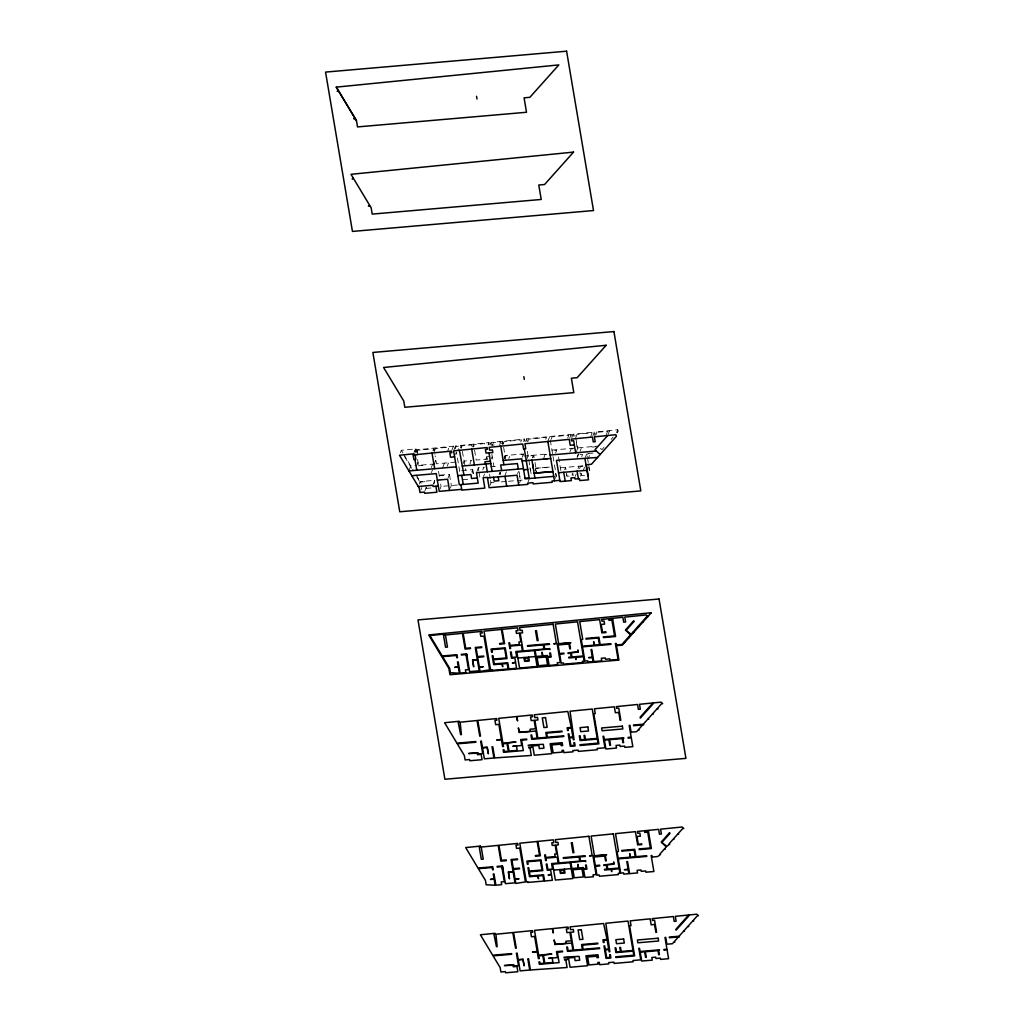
<?xml version="1.0" encoding="UTF-8"?>
<svg xmlns="http://www.w3.org/2000/svg" width="1024" height="1024" viewBox="0 0 1024 1024"><rect width="100%" height="100%" fill="white"/><g stroke="black" fill="none" stroke-linecap="round" stroke-linejoin="round"><path stroke-width="0.75" stroke-dasharray="5 3.75" d="M400.384 452.787L401.306 450.33L415.923 448.87L415.181 452.339M413.99 452.442L414.912 449.984L416.102 449.882M415.014 451.328L415.923 448.87M409.152 470.285L410.739 466.01L416.934 465.472M415.923 452.275L416.845 449.818L453.376 446.17L453.645 447.795L451.648 447.962M416.845 452.621L417.728 450.24L430.912 448.934M417.178 464.653L418.086 462.195M419.187 484.045L420.109 481.574L434.726 480.32L434.022 484.019M432.934 450.573L433.843 448.115L434.906 454.387M434.611 450.842L435.494 448.474L449.152 447.104L447.834 450.662M420.89 490.01L421.811 487.552M431.347 467.546L432.448 464.576M434.01 464.832L435.661 460.365L436.096 462.95M431.45 472.614L432.525 469.696M424.922 490.854L426.291 487.168L425.574 490.829M433.357 484.006L434.726 480.32M442.573 468.019L444.25 463.514L448.371 463.155L447.258 466.163M452.006 449.856L453.376 446.17M454.054 449.651L455.437 445.965L488.96 442.611L489.254 444.352L487.245 444.531M440.128 488.896L441.05 486.438L439.872 479.424M455.181 448.896L456.102 446.413L459.405 446.08L458.022 449.818M455.526 454.413L456.435 451.955L460.134 473.856M448.09 478.016L449.459 474.33L439.155 475.226M460.326 447.846L461.248 445.389L465.805 470.208M461.133 448.307L462.067 445.824L471.706 444.864L470.31 448.589M450.432 488L451.354 485.542L449.459 474.33M463.219 463.565L464.128 461.107L471.693 460.454M472.627 446.618L473.536 444.16L476.224 460.058L487.808 459.059M473.088 447.117L474.01 444.621L484.595 443.571L483.2 447.296M469.939 463.936L471.04 460.966M471.808 472.064L472.73 469.606L459.61 470.746M476.89 471.488L478.272 467.802L484.467 467.264M488.051 445.082L488.96 442.611M490.074 444.877L490.995 442.419L524.544 439.066L524.954 441.549M485.837 459.302L486.746 456.832L492.25 456.358L491.328 458.816M482.778 469.926L483.635 467.61M492.429 445.184L493.35 442.701L500.787 441.958L499.392 445.683M483.571 476.506L484.48 474.048M501.683 443.712L502.605 441.254L505.741 459.827M503.142 444.109L504.064 441.626L521.574 439.885L520.192 443.61M490.048 485.248L490.97 482.79L490.483 479.949M504.102 457.997L505.011 455.539L523.597 453.926L522.688 456.384M504.282 458.918L505.395 455.923L509.939 455.526L508.826 458.522M499.11 474.406L500.019 471.949L500.454 474.496M499.814 474.534L500.659 472.282M505.114 475.174L506.381 471.782M523.622 441.523L524.544 439.066M525.824 441.306L526.733 438.848L571.059 434.419L571.558 437.389M522.15 457.37L523.264 454.374L518.707 454.758M527.795 441.651L528.717 439.168L546.47 437.389L545.088 441.126M517.517 473.997L518.426 471.539M526.259 460.621L528.09 455.706L547.968 453.99M519.654 482.714L520.563 480.218M532.506 457.856L533.363 455.565L527.962 456.026M532.838 457.677L533.747 455.219L534.733 461.018M528.141 481.882L529.05 479.424M535.04 470.72L535.949 468.25L550.054 467.034L535.949 468.262M547.853 441.472L549.683 436.557L552.934 455.872M543.91 457.664L545.011 454.694L547.52 454.477M551.13 439.322L552.051 436.838L568.794 435.162L567.398 438.899M555.571 453.133L556.659 450.227L551.757 450.65M569.677 438.118L571.059 434.419M555.392 478.336L556.314 475.878L553.037 456.499M571.699 437.914L573.082 434.227L594.266 432.102L594.88 435.75L596.198 431.91L617.728 429.76L616.934 432.909M569.933 451.891L571.008 448.986L575.91 448.55M576.09 436.838L577.011 434.342L592.166 432.832L590.784 436.57M564.646 469.837L565.568 467.366L567.066 476.224L573.184 475.686L572.749 473.062L571.366 476.762M576.026 452.774L577.69 448.307L581.325 448L580.224 450.97M577.037 457.357L578.406 453.67M577.523 457.024L578.522 454.349M581.722 456.653L582.554 454.4L578.368 454.771M577.997 468.672L578.918 466.214M575.27 476.416L576.192 473.958M579.546 468.698L580.403 466.394L583.424 466.125M592.896 435.802L594.266 432.102M585.395 457.331L586.573 454.157L590.08 453.85L588.442 458.253M580.403 476.173L581.312 473.702L580.198 473.805L579.43 469.248M583.219 470.605L584.499 467.149M606.195 435.021L607.578 431.296L597.184 432.333M608.205 434.266L609.574 430.579L606.4 434.138M616.819 432.23L617.728 429.76M617.152 432.883L617.856 430.451M603.981 447.36L601.946 449.626L599.475 447.68M611.098 439.398L613.133 437.12M457.421 484.992L441.05 486.438M575.475 435.827L573.376 436.006L573.082 434.227M494.221 445.005L491.469 445.235L490.995 442.419M551.962 450.099L597.53 446.144M592.115 447.053L595.763 446.746M434.995 463.91L418.483 465.344L416.794 454.541M455.693 462.118L436.493 463.782L435.162 455.949M523.955 456.064L528.09 455.706M418.445 465.779L422.758 465.408M593.05 453.094L586.765 453.632L587.29 456.704M490.33 466.752L498.944 466.01M439.219 475.789L443.712 475.405M560.384 467.814L584.026 465.766M420.608 482.022L424.986 481.651M462.694 479.693L469.581 479.091M426.496 488.371L431.091 487.974M490.97 482.79L493.888 482.534M501.197 481.894L507.046 481.395M508.506 481.267L523.622 479.987M584.55 475.405L581.645 475.648L581.312 473.702M401.306 450.33L402.88 452.941M403.661 454.246L413.619 470.797M416.051 474.842L421.069 483.187M404.557 456.538L411.699 468.416M416.845 476.954L419.264 480.973M416.845 449.818L417.664 454.464M596.198 431.91L596.621 434.355M587.507 458.035L588.25 462.426M588.749 465.357L589.901 472.166M588.826 467.392L589.338 470.451M575.731 437.338L577.51 447.885M576.307 442.547L577.088 447.13M566.477 473.958L566.835 476.134M558.554 456.947L561.382 473.715M555.622 473.446L556.122 476.39M534.976 462.451L536.768 473.101M535.77 469.581L536.397 473.344M526.733 438.848L527.155 441.344M527.347 451.302L531.098 473.587M529.907 467.738L530.432 470.848M519.13 471.718L520.563 480.256M519.654 476.019L520.09 478.566M502.438 442.47L502.81 444.698M491.866 454.106L493.939 466.445M486.746 456.832L487.13 459.11M489.536 474.291L490.253 478.541M478.272 467.802L478.771 470.771M479.014 472.256L480.026 478.195M472.73 469.606L473.395 473.574M472.563 470.694L473.062 473.651M438.49 471.296L439.629 478.029M433.677 448.576L434.355 452.621M618.061 430.426L618.227 431.437"/><path stroke-width="1.5" d="M607.744 435.494L595.021 449.728L600.115 454.554M336.282 87.13L558.835 64.909L529.856 97.331L524.07 97.83L526.502 112.269L357.504 126.912L356.442 120.627L336.282 87.13L338.432 90.701L337.165 91.302L338.752 91.238L354.957 118.157L353.728 118.746L355.328 118.771L356.442 120.627M411.789 475.725L436.224 473.6L439.219 491.354L461.67 489.357M574.349 444.915L570.227 445.274L569.229 439.347L524.902 443.763L525.747 448.768L523.546 448.96L522.714 443.981L489.165 447.334L489.638 450.163L492.39 449.92L492.826 452.518L486.042 453.107L485.414 449.446L487.424 449.28L487.142 447.539L453.606 450.88L459.315 484.749L478.195 483.11L476.442 472.717L523.418 468.646M454.618 456.87L450.547 457.229L449.818 452.89L451.814 452.71L451.546 451.085L415.014 454.733L415.834 459.379L413.862 459.546L413.082 454.899L414.272 454.797L414.093 453.786L399.475 455.245L419.238 488.102L419.981 492.467L424.461 492.083L424.666 493.286L436.915 492.224L435.904 486.246M550.131 455.014L595.699 451.072M490.419 461.286L484.915 461.76L485.299 464.038M503.181 460.454L521.766 458.842L525.146 478.861L553.741 476.39M462.298 466.035L490.803 463.565M522.125 460.979L550.72 458.522M543.36 459.149L547.123 458.829M408.909 470.925L456.294 466.829M597.517 457.459L556.467 460.326L560.051 481.587L571.354 480.614L570.918 477.99L574.81 477.645L575.04 479.014L579.482 478.63L579.814 480.576L588.531 479.821L584.934 458.56M523.61 469.798L527.744 469.44M457.779 475.661L470.899 474.534L471.565 478.49L477.325 477.99M585.971 464.704L591.462 464.23L616.397 436.352L615.898 434.688L594.381 436.838L595.2 441.715L593.254 441.882L592.435 437.03L571.251 439.142L571.546 440.922L573.645 440.742L575.68 452.8M437.325 480.141L447.629 479.245L449.523 490.458M487.462 477.798L517.056 475.226L518.733 485.171L527.898 484.378L527.68 483.11L532.979 482.662L533.197 483.917L552.23 482.266L552.026 481.011L559.834 480.333M558.554 472.742L586.918 470.285M418.278 486.502L432.896 485.235L433.101 486.49L438.323 486.029M525.03 478.208L529.165 477.85M518.733 485.146L489.139 487.706L487.386 477.363L483.11 477.734L484.851 488.102L461.798 490.099L460.864 484.608M517.875 658.061L535.424 656.55M553.664 870.118L571.2 868.595M647.949 616.461L646.323 614.95L624.794 617.101L625.613 621.99L623.68 622.157L622.861 617.293L601.664 619.418L601.971 621.197L604.07 621.018L604.595 624.128L601.19 624.422L602.496 632.154L605.901 631.859L606.016 632.55L601.882 632.909L599.642 619.61L579.725 621.606L582.72 639.373L581.261 639.501L582.387 646.17L594.202 645.146L593.6 641.587L594.547 645.107L599.437 644.685L598.31 638.016L586.074 639.078L585.958 638.4L598.925 637.274L600.166 644.621L610.906 643.699L611.021 644.378L582.502 646.848L584.896 661.069L587.776 660.813L587.994 662.08L593.075 661.632L592.384 657.549L588.582 657.626L592.346 657.306L591.04 649.549L591.77 649.485L593.805 661.581L601.779 660.89L601.331 658.266L605.235 657.92L605.466 659.29L609.907 658.893L610.112 660.16L618.099 659.469L615.373 643.507L616.141 643.443L616.397 644.979L621.888 644.506L623.693 642.47L624.282 642.931M647.386 617.075L646.81 616.627L642.624 621.299L643.213 621.76M642.778 622.234L642.202 621.773L638.003 626.483L638.579 626.931M638.157 627.405L637.581 626.957L633.37 631.654L633.958 632.102M633.536 632.576L632.947 632.128L630.989 634.317L626.061 630.426L634.266 621.235L633.664 620.8L625.446 630.003L630.541 634.816L628.749 636.826L629.325 637.286M628.902 637.76L628.326 637.299L624.115 641.997L624.704 642.458M459.418 450.304L463.974 475.123M586.317 464.781L587.021 469.005M587.136 469.683L588.173 475.814M577.088 471.13L578.368 478.72M563.738 472.294L565.235 481.139M547.853 441.472L554.483 480.794M476.531 96.282L476.992 99.008M523.84 376.64L524.301 379.366M532.698 464.333L533.376 468.339M531.917 460.134L534.938 478.016M524.275 448.896L529.267 478.515M518.323 469.094L517.389 463.578L500.672 465.024L501.606 470.541M500.774 446.17L503.91 464.742M505.011 476.275L506.675 486.182M498.189 476.864L498.842 480.704L494.195 481.101L493.555 477.261M528.614 657.139L529.254 660.979L524.621 661.376L523.968 657.536M564.39 869.184L565.043 873.024L560.397 873.421L559.744 869.581M488.998 452.851L492.109 471.36M485.978 463.974L487.296 471.782M471.706 449.075L474.394 464.986M461.747 475.315L463.283 484.403M432.013 453.043L434.662 468.698M414.963 459.456L416.794 470.246M573.555 152.102L544.563 184.525L538.778 185.024L541.222 199.462L372.211 214.106L371.162 207.808L370.035 205.965L368.435 205.939L369.677 205.35L353.472 178.419L352.192 179.034L353.152 177.894L351.002 174.31L573.555 152.102M606.144 345.267L577.152 377.69L571.379 378.189L573.811 392.627L404.813 407.27L403.75 400.986L383.59 367.488L606.144 345.267M651.277 612.736L622.285 645.158L616.512 645.658L618.944 660.083L449.946 674.726L448.883 668.442L428.723 634.944L651.277 612.736M652.877 702.963L640.154 717.184L640.307 718.118L653.965 702.848L661.03 702.144L662.656 703.642L661.517 703.808L657.344 708.493L657.92 708.954L656.922 708.966L652.71 713.664L653.286 714.125L652.288 714.138L648.09 718.835L648.666 719.296L647.667 719.309L643.456 724.019L643.622 724.941L643.238 724.186L633.485 725.03L633.6 725.709L642.65 724.928L638.835 729.19L638.989 730.125L638.413 729.664L636.595 731.686L631.104 732.16L629.952 725.338L629.197 725.402L631.168 737.126L628.045 737.395L628.16 738.086L631.309 737.805L632.819 746.662L624.832 747.354L624.614 746.086L620.173 746.47L619.942 745.114L616.051 745.446L616.486 748.07L605.914 748.992L604.416 740.134L608.87 739.75L609.805 745.318L610.534 745.254L609.6 739.686L622.221 738.598L622.899 742.682L623.629 742.618L622.938 738.534L623.795 738.458L623.68 737.779L604.301 739.456L603.763 736.243L603.034 736.307L604.966 747.789L597.146 748.467L597.363 749.734L578.33 751.386L578.112 750.118L572.813 750.579L573.018 751.834L563.866 752.627L563.469 750.298L561.997 750.426L562.278 752.115L553.178 752.896L551.834 744.934L560.947 744.154L561.19 745.651L562.662 745.523L562.189 742.694L550.144 743.731L551.821 753.677L534.272 755.2L532.71 745.933L538.79 745.408L539.328 748.57L543.974 748.16L543.322 744.32L532.518 744.819L528.243 745.19L528.358 745.869L531.661 745.587L531.968 747.392L528.653 747.674L530.086 748.237L531.302 755.456L494.656 757.926L492.762 746.714L492.032 746.778L493.926 757.99L484.352 758.822L482.496 747.827L487.13 747.43L488.358 753.805L487.232 747.187L482.458 747.61L481.357 741.069L480.627 741.133L482.726 753.562L478.234 753.946L478.029 752.691L468.634 753.51L477.21 753.229L477.466 754.701L481.152 754.381L482.048 759.693L469.798 760.755L469.594 759.539L465.114 759.936L464.371 755.571L457.318 743.834L475.904 742.234L475.789 741.542L456.922 743.181L444.608 722.714L459.226 721.254L459.405 722.266L458.214 722.368L460.659 734.643L461.389 734.579L460.147 722.202L477.03 720.512L479.782 736.166L480.512 736.102L477.76 720.435L496.678 718.554L496.947 720.179L494.938 720.346L495.68 724.685L498.867 724.416L501.376 739.328L496.666 740.045L501.427 739.635L502.605 746.56L503.475 746.496L503.027 743.808L506.995 743.462L508.301 751.181L504.333 751.526L504.038 749.786L503.155 749.862L503.565 752.282L523.315 750.566L521.574 740.186L526.81 739.725L526.694 739.046L520.73 739.558L521.728 745.51L512.806 746.291L516.467 746.202L517.171 750.413L509.03 751.117L507.648 742.95L516.019 741.99L502.912 743.13L498.726 718.349L516.454 716.57L517.581 720.934L516.838 716.544L532.262 714.995L532.557 716.736L530.547 716.915L531.162 720.576L534.118 720.32L535.539 728.742L530.048 729.216L530.406 731.302L519.488 732.25L518.362 727.885L519.142 732.48L535.923 731.021L537.126 738.138L532.314 738.56L531.699 734.95L530.97 735.014L531.699 739.302L563.853 736.512L563.738 735.834L547.341 737.254L546.65 733.107L562.086 731.763L561.971 731.085L545.805 732.493L546.611 737.318L537.856 738.074L534.848 720.256L537.958 719.987L537.523 717.376L534.771 717.619L534.285 714.79L567.834 711.45L571.264 727.398L567.142 727.757L567.603 730.483L568.333 730.419L567.987 728.384L571.379 728.09L572.877 736.896L569.472 737.19L568.909 733.824L568.179 733.888L570.278 746.33L575.13 745.907L574.579 742.656L573.85 742.72L574.298 745.306L570.893 745.6L569.587 737.869L572.992 737.574L573.35 739.75L574.08 739.686L570.035 711.232L592.256 709.018L597.21 738.394L585.434 739.418L584.742 735.36L584.013 735.424L584.704 739.482L580.736 739.814L580.045 735.77L579.315 735.834L580.122 740.57L597.325 739.072L598.016 743.155L579.942 744.73L580.07 745.485L598.874 743.846L593.779 713.715L595.238 713.587L594.432 708.8L614.349 706.803L615.36 712.73L618.765 712.435L620.096 720.32L620.813 720.269L618.778 708.211L616.678 708.39L616.371 706.598L637.568 704.486L638.387 709.35L640.333 709.171L639.501 704.294L652.877 702.963M669.453 832.845L661.222 842.048L666.317 846.874L664.525 848.87L665.114 849.331L664.102 849.344L659.904 854.054L660.48 854.502L657.664 856.55L652.173 857.024L651.917 855.488L651.162 855.552L653.888 871.514L645.901 872.205L645.683 870.95L641.242 871.334L641.011 869.965L637.107 870.31L637.555 872.934L629.581 873.626L627.546 861.542L626.816 861.606L628.122 869.35L624.358 869.683L628.16 869.594L628.851 873.69L623.77 874.125L623.552 872.87L620.685 873.114L618.278 858.893L646.797 856.422L646.682 855.744L635.955 856.666L634.714 849.318L621.734 850.445L621.85 851.123L634.099 850.061L635.226 856.73L630.323 857.165L629.722 853.594L629.978 857.19L618.163 858.214L617.037 851.546L618.496 851.418L615.501 833.651L635.418 831.667L637.67 844.954L641.792 844.595L641.677 843.917L638.272 844.211L636.979 836.467L640.371 836.173L639.846 833.062L637.747 833.242L637.44 831.462L658.637 829.35L659.456 834.202L661.402 834.035L660.57 829.158L682.099 827.008L683.725 828.506L682.586 828.672L678.413 833.357L678.566 834.278L677.99 833.83L673.779 838.528L673.933 839.45L673.357 839.002L669.158 843.699L669.734 844.16L666.778 846.362L661.837 842.47L670.042 833.28L669.453 832.845M688.653 915.008L675.93 929.242L676.096 930.163L689.741 914.906L696.806 914.189L698.445 915.699L697.306 915.866L693.12 920.538L693.696 920.998L692.698 921.011L688.499 925.709L688.653 926.643L688.064 926.182L683.866 930.893L684.442 931.341L683.443 931.366L679.245 936.064L679.398 936.998L679.014 936.23L669.261 937.075L669.376 937.754L678.426 936.973L674.611 941.235L674.765 942.17L674.189 941.709L672.384 943.731L666.893 944.218L665.728 937.382L664.973 937.446L666.957 949.171L663.834 949.453L663.949 950.131L667.085 949.862L668.595 958.707L660.608 959.398L660.403 958.131L655.962 958.528L655.731 957.158L651.827 957.491L652.262 960.128L641.69 961.037L640.192 952.192L644.646 951.795L645.594 957.363L646.323 957.299L645.376 951.744L657.997 950.643L658.688 954.726L659.418 954.675L658.726 950.579L659.469 949.824L640.077 951.501L639.539 948.288L638.81 948.352L640.755 959.834L632.934 960.512L633.139 961.779L614.106 963.43L613.888 962.163L608.589 962.624L608.806 963.891L599.642 964.685L599.258 962.342L597.786 962.47L598.067 964.16L588.954 964.941L587.61 956.992L596.723 956.198L596.979 957.696L598.451 957.568L597.965 954.739L585.92 955.789L587.597 965.722L570.048 967.245L568.486 957.99L574.579 957.453L575.104 960.614L579.75 960.218L579.098 956.378L568.294 956.877L564.019 957.248L564.134 957.926L567.45 957.632L567.744 959.437L564.442 959.718L565.875 960.294L567.091 967.501L530.432 969.971L528.538 958.758L527.808 958.822L529.702 970.035L520.128 970.867L518.272 959.885L522.906 959.475L524.134 965.85L523.021 959.232L518.234 959.654L517.133 953.114L516.403 953.178L518.502 965.606L514.022 965.99L513.805 964.749L504.422 965.555L512.998 965.286L513.242 966.758L516.941 966.438L517.837 971.738L505.574 972.8L505.37 971.597L500.89 971.981L500.16 967.616L493.094 955.891L511.693 954.278L511.578 953.6L492.698 955.226L480.384 934.758L495.014 933.299L495.194 934.31L493.99 934.413L496.448 946.688L497.165 946.624L495.923 934.246L512.806 932.557L515.571 948.211L516.301 948.147L513.536 932.493L532.454 930.598L532.723 932.224L530.726 932.39L531.456 936.73L534.643 936.461L537.165 951.373L532.454 952.09L537.216 951.68L538.381 958.618L539.264 958.541L538.803 955.853L542.784 955.507L544.077 963.226L540.109 963.571L539.814 961.83L538.944 961.907L539.341 964.326L559.104 962.624L557.35 952.23L562.598 951.77L562.483 951.091L556.506 951.616L557.504 957.568L548.582 958.336L552.243 958.246L552.947 962.458L544.806 963.162L543.424 954.995L551.808 954.035L538.688 955.174L534.515 930.394L552.23 928.627L553.37 932.992L552.614 928.589L568.051 927.053L568.346 928.781L566.323 928.96L566.95 932.621L569.907 932.365L571.328 940.787L565.837 941.261L566.182 943.347L555.277 944.294L554.15 939.93L554.918 944.525L571.712 943.066L572.915 950.195L568.09 950.605L567.475 946.995L566.758 947.059L567.475 951.347L599.629 948.57L599.514 947.878L583.13 949.299L582.426 945.152L597.875 943.821L597.76 943.13L581.581 944.538L582.4 949.363L573.645 950.131L570.637 932.301L573.747 932.032L573.299 929.434L570.547 929.664L570.074 926.848L603.622 923.494L607.053 939.456L602.931 939.814L603.379 942.541L604.109 942.477L603.763 940.429L607.168 940.134L608.653 948.941L605.261 949.235L604.685 945.882L603.955 945.946L606.054 958.374L610.906 957.952L610.368 954.701L609.638 954.765L610.074 957.363L606.669 957.658L605.376 949.926L608.768 949.632L609.139 951.795L609.856 951.731L605.811 923.277L628.032 921.062L632.986 950.438L621.21 951.462L620.531 947.405L619.802 947.469L620.48 951.526L616.512 951.872L615.821 947.814L615.104 947.878L615.898 952.614L633.101 951.117L633.792 955.213L615.718 956.774L615.846 957.53L634.65 955.904L629.568 925.76L631.027 925.632L630.208 920.845L650.138 918.848L651.136 924.787L654.554 924.493L655.885 932.378L656.589 932.314L654.554 920.256L652.454 920.435L652.16 918.656L673.357 916.531L674.176 921.395L676.109 921.229L675.29 916.339L688.653 915.008M444.518 634.061L429.888 635.52L442.214 655.987L456.998 654.707L457.498 657.69L456.768 657.754L456.384 655.462L442.611 656.653L449.664 668.378L450.394 672.742L459.379 673.19L458.342 667.059L454.643 667.379L458.291 666.79L457.472 661.939L458.202 661.875L460.096 673.126L465.882 672.627L465.421 669.901L468.557 669.632L466.035 654.618L461.414 655.014L461.299 654.336L466.15 653.914L467.2 658.662L466.637 653.875L469.632 671.629L479.206 670.797L477.35 659.763L472.806 660.16L473.677 666.816L472.525 659.955L477.312 659.546L475.277 647.45L481.664 646.899L481.779 647.578L476.109 648.064L477.555 656.589L483.661 656.051L483.776 656.73L477.67 657.267L479.283 666.816L483.29 666.739L479.322 667.085L480.051 671.398L489.651 669.837L483.955 636.07L480.768 636.339L480.23 633.152L482.24 632.986L481.958 631.36L463.155 633.242L465.702 648.282L470.413 647.872L470.528 648.614L465.101 649.088L462.438 633.306L445.427 635.008L447.462 647.078L445.542 647.258L443.494 635.174L444.698 635.072L444.518 634.061M501.402 629.427L484.019 631.155L490.534 669.773L492.083 669.632L492.211 670.374L508.083 669.005L507.149 663.501L502.259 663.936L502.733 666.739L501.888 663.962L493.696 664.678L492.186 655.667L492.915 655.603L493.491 659.046L506.214 657.946L504.64 648.576L491.917 649.677L492.326 652.173L491.61 652.237L491.072 649.062L505.242 647.834L507.059 658.56L493.606 659.725L494.31 663.923L507.763 662.758L508.813 668.941L516.595 668.262L515.661 662.707L512.294 662.989L515.558 662.093L514.842 657.894L511.475 658.176L510.438 651.994L511.181 651.93L512.102 657.434L516.723 657.037L515.789 651.52L522.419 650.957L521.434 645.094L510.17 646.067L510.592 648.525L509.862 648.589L508.89 642.854L509.619 642.79L510.054 645.389L519.36 644.582L518.912 641.984L520.87 641.818L519.411 633.126L516.454 633.382L516.019 630.784L518.029 630.605L517.555 627.814L502.131 629.35L504.563 643.75L499.699 644.16L499.584 643.482L503.718 643.123L501.402 629.427M553.126 624.256L519.578 627.61L520.051 630.426L522.163 630.246L522.611 632.845L520.141 633.062L523.149 650.893L543.987 649.088L543.283 644.928L527.616 646.285L527.501 645.606L549.389 643.712L549.504 644.39L544.013 644.864L544.717 649.024L549.773 648.576L549.952 649.664L549.107 649.037L535.104 650.253L536.154 656.486L542.528 655.923L542.131 652.224L542.746 655.91L547.482 655.501L547.661 656.627L550.336 656.397L549.76 652.992L550.49 652.928L551.181 657.011L547.776 657.306L549.158 665.446L557.581 664.717L557.261 662.771L560.32 662.502L557.133 643.597L553.728 643.891L556.314 643.11L553.126 624.256M577.536 621.824L555.328 624.038L558.643 643.686C593.818 640.678 538.79 645.722 569.6 643.405L570.509 648.806L569.779 648.858L568.96 644.019L558.093 644.954L559.539 653.517L563.891 653.133L564.006 653.824L559.654 654.195L561.165 663.117L563.405 662.925L563.61 664.192L582.656 662.541L582.438 661.274L584.166 661.133L583.424 656.73L575.795 657.382L575.885 659.61L575.514 657.408L568.87 657.984L568.742 657.229L571.238 657.011L570.598 653.248L568.102 653.466L567.987 652.787L577.946 651.917L577.843 649.92L578.227 652.122L571.251 652.736L571.968 656.96L583.296 655.974L577.536 621.824M480.294 846.106L465.677 847.565L477.99 868.045L492.774 866.765L493.274 869.734L492.544 869.798L492.16 867.507L478.387 868.698L485.44 880.422L486.182 884.787L495.155 885.235L494.118 879.104L490.419 879.437L494.067 878.835L493.261 873.984L493.978 873.92L495.885 885.171L501.67 884.672L501.21 881.946L504.346 881.677L501.811 866.675L497.203 867.072L497.088 866.381L501.939 865.971L502.989 870.72L502.426 865.92L505.421 883.674L514.995 882.842L513.126 871.821L508.582 872.205L509.466 878.861L508.301 872L513.088 871.59L511.053 859.494L517.44 858.944L517.555 859.622L511.898 860.122L513.331 868.634L519.437 868.109L519.552 868.787L513.446 869.312L515.059 878.861L519.078 878.784L515.098 879.13L515.827 883.443L525.44 881.894L519.731 848.115L516.544 848.397L516.006 845.21L518.016 845.03L517.747 843.405L498.944 845.299L501.478 860.326L506.189 859.917L506.317 860.659L500.877 861.133L498.214 845.363L481.216 847.053L483.251 859.136L481.318 859.302L479.283 847.219L480.486 847.117L480.294 846.106M537.178 841.472L519.795 843.2L526.31 881.818L527.872 881.677L528 882.419L543.859 881.05L542.938 875.558L538.048 875.981L538.522 878.784L537.664 876.006L529.485 876.723L527.962 867.712L528.691 867.648L529.267 871.091L541.99 869.99L540.416 860.621L527.693 861.734L528.115 864.23L527.386 864.294L526.848 861.107L541.03 859.878L542.835 870.618L529.382 871.782L530.099 875.981L543.552 874.816L544.589 880.986L552.371 880.307L551.437 874.752L548.07 875.046L551.334 874.138L550.63 869.939L547.264 870.234L546.214 864.038L546.957 863.974L547.891 869.478L552.499 869.082L551.578 863.578L558.195 863.002L557.21 857.152L545.958 858.125L546.368 860.57L545.638 860.634L544.678 854.899L545.408 854.835L545.843 857.434L555.136 856.64L554.701 854.029L556.659 853.862L555.187 845.171L552.23 845.427L551.795 842.829L553.805 842.65L553.331 839.859L537.907 841.395L540.339 855.795L535.488 856.218L535.373 855.526L539.494 855.181L537.178 841.472M588.902 836.301L555.354 839.654L555.84 842.483L557.952 842.291L558.387 844.902L555.917 845.107L558.925 862.938L579.763 861.133L579.059 856.986L563.392 858.342L563.277 857.651L585.178 855.757L585.293 856.435L579.789 856.922L580.493 861.069L585.549 860.634L585.741 861.709L584.896 861.094L570.88 862.298L571.93 868.531L578.304 867.981L577.907 864.282L578.534 867.955L583.258 867.546L583.45 868.672L586.112 868.442L585.536 865.037L586.266 864.973L586.957 869.056L583.565 869.35L584.934 877.491L593.37 876.762L593.037 874.816L596.096 874.547L592.909 855.642L589.517 855.936L592.09 855.155L588.902 836.301M613.325 833.869L591.104 836.083L594.419 855.744C629.594 852.723 574.579 857.766 605.376 855.462L606.285 860.851L605.555 860.915L604.736 856.064L593.882 857.011L595.315 865.562L599.667 865.19L599.782 865.869L595.43 866.24L596.941 875.174L599.181 874.982L599.398 876.237L618.432 874.586L618.214 873.331L619.955 873.178L619.213 868.774L611.571 869.44L611.674 871.654L611.302 869.453L604.646 870.029L604.518 869.286L607.014 869.069L606.374 865.293L603.878 865.51L603.763 864.832L613.722 863.974L613.632 861.965L614.003 864.179L607.027 864.781L607.744 869.005L619.085 868.019L613.325 833.869M566.605 51.2L325.555 72.09L352.448 231.424L593.498 210.547L566.605 51.2M613.914 331.558L372.864 352.448L399.757 511.782L640.806 490.906L613.914 331.558M552.922 471.552L534.118 473.178L552.922 471.552M659.046 599.014L417.997 619.904L444.89 779.251L685.939 758.362L659.046 599.014M612.698 619.366L608.883 619.699L608.998 620.378L611.904 620.122L614.579 635.917L603.302 636.89L603.418 637.581L615.59 636.518L612.698 619.366M536.448 630.707L535.526 630.797L537.19 640.653L538.112 640.576L536.448 630.707M534.426 650.598L516.877 652.122L519.552 668.006L537.101 666.483L534.426 650.598M528 657.882L524.813 658.15L525.235 660.634L528.41 660.352L528 657.882M546.227 656.96L537.126 657.754L538.47 665.715L547.571 664.922L546.227 656.96M545.523 717.619L542.285 717.901L543.923 727.552L547.149 727.27L545.523 717.619M587.84 726.95L580.07 727.629L580.749 731.661L588.531 730.982L587.84 726.95M622.374 726.17L601.626 727.962L602.099 730.752L622.848 728.96L622.374 726.17M648.486 831.411L644.659 831.744L644.774 832.422L647.693 832.179L650.355 847.962L639.078 848.947L639.194 849.626L651.379 848.563L648.486 831.411M572.237 842.765L571.302 842.842L572.966 852.698L573.901 852.621L572.237 842.765M570.202 862.656L552.653 864.166L555.341 880.051L572.89 878.541L570.202 862.656M563.776 869.926L560.589 870.208L561.011 872.678L564.198 872.41L563.776 869.926M582.003 869.005L572.902 869.798L574.246 877.76L583.347 876.966L582.003 869.005M581.299 929.664L578.074 929.946L579.699 939.597L582.938 939.315L581.299 929.664M623.629 938.995L615.846 939.674L616.525 943.706L624.307 943.027L623.629 938.995M658.15 938.214L637.402 940.006L637.875 942.797L658.624 941.005L658.15 938.214"/></g></svg>
